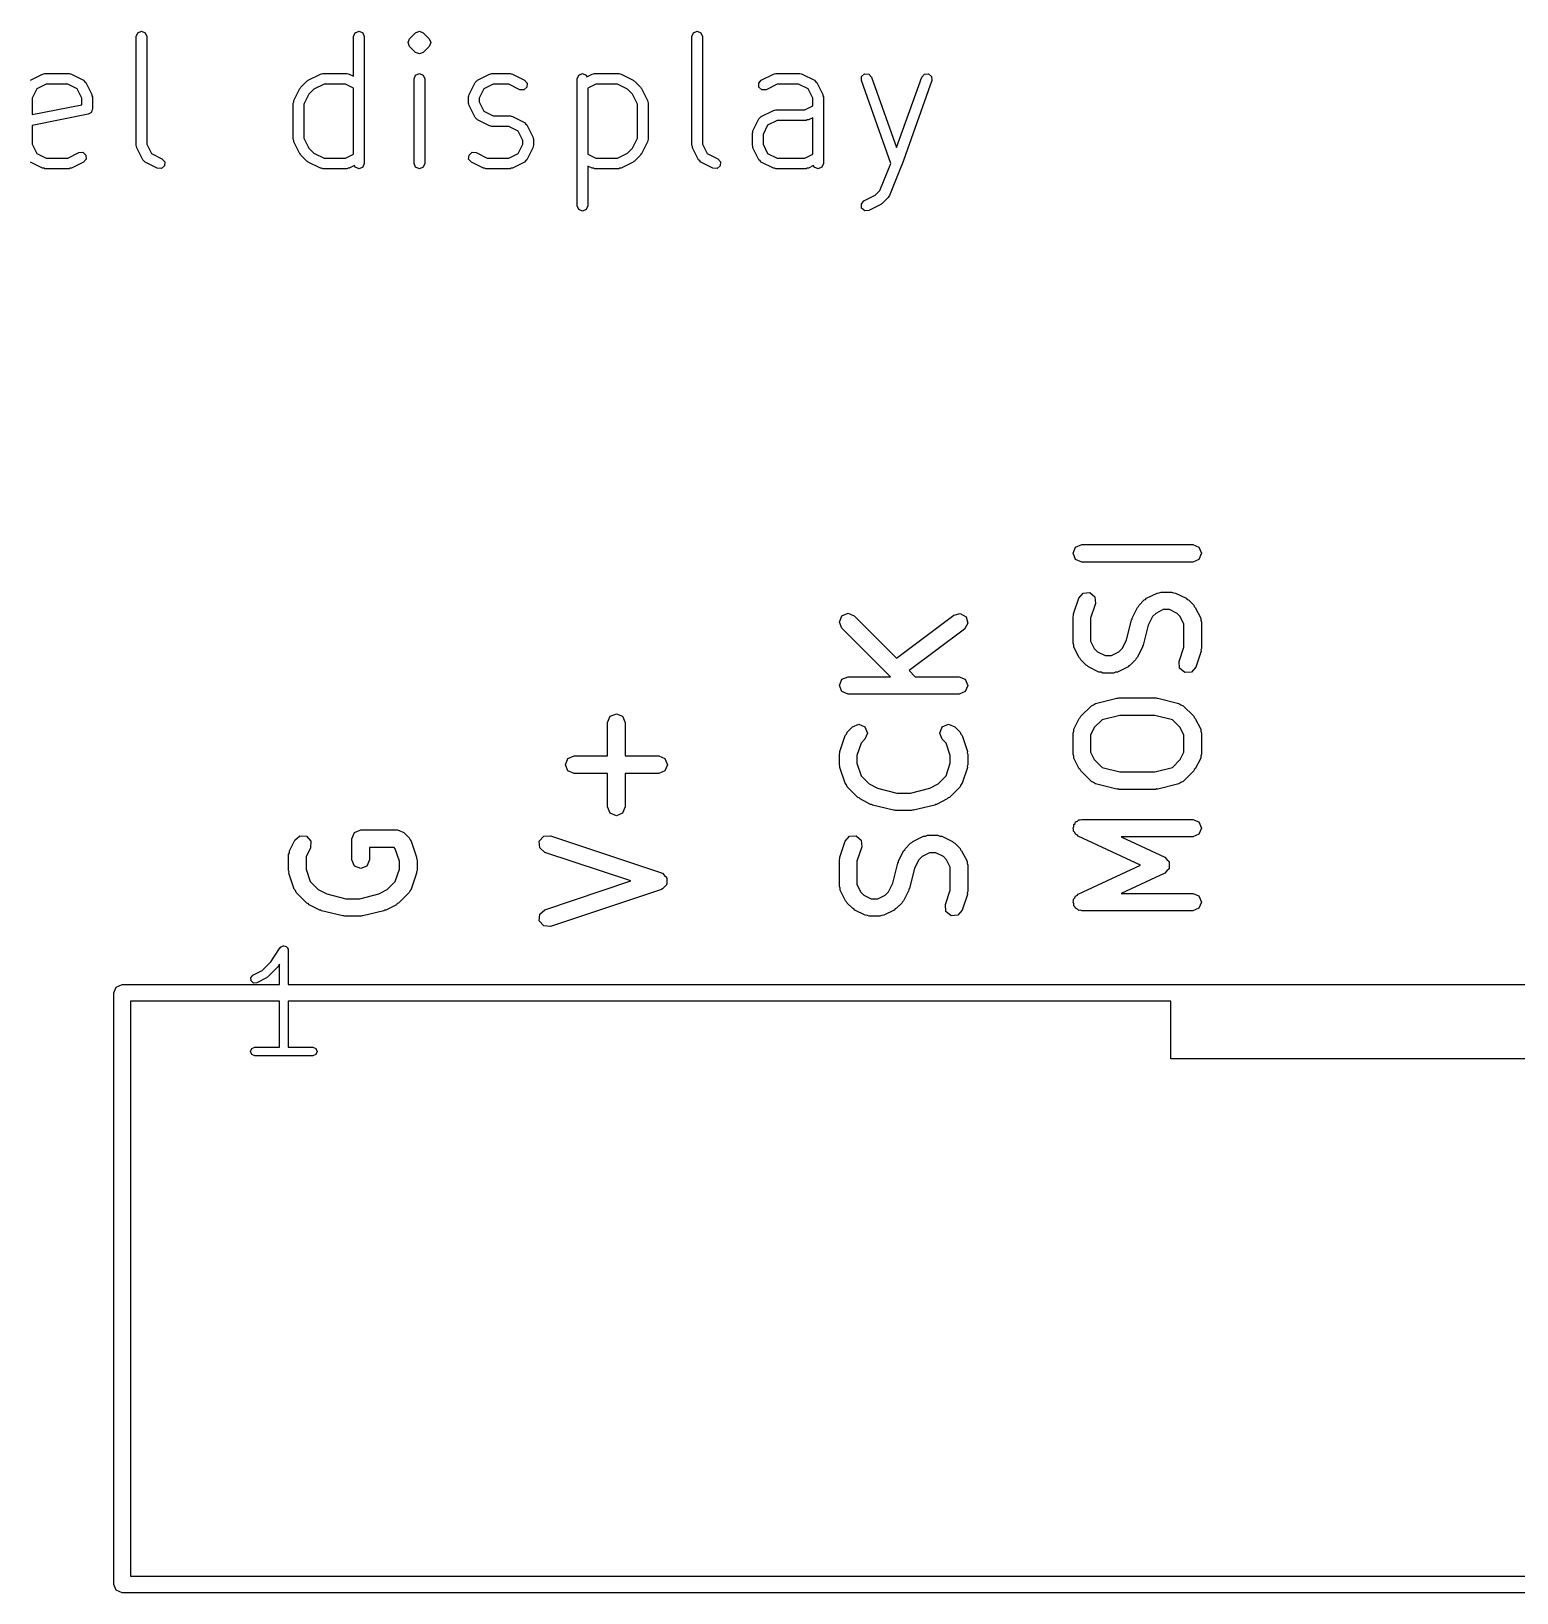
# Model space of a CAD drawing. Extents: x 114.4 to 183.2, y -118.4 to -91.7.
# Drawn here: x 138.1 to 149.4, y -106.24 to -94.36 of the extents above; entities that cross this region are included whole.
import ezdxf

# ---------------------------------------------------------------- set-up
doc = ezdxf.new("R2010")
doc.units = 0
doc.layers.add('BLACK', color=7, linetype='CONTINUOUS')

msp = doc.modelspace()

# ---------------------------------------------------------------- linework, layer by layer
at = {"layer": 'BLACK', "linetype": 'CONTINUOUS'}
for p, q in [((138.897, -94.4039), (138.909, -94.3752)), ((138.897, -95.2313), (138.897, -94.4039)), ((138.909, -94.3752), (138.938, -94.3633)), ((138.938, -94.3633), (138.967, -94.3752)), ((138.967, -94.3752), (138.979, -94.4039)), ((138.979, -94.4039), (138.979, -95.2217)), ((140.552, -94.4039), (140.564, -94.3752)), ((140.552, -94.7059), (140.552, -94.4039)), ((140.564, -94.3752), (140.593, -94.3633)), ((140.593, -94.3633), (140.621, -94.3752)), ((140.621, -94.3752), (140.633, -94.4039)), ((140.633, -94.4039), (140.633, -95.3691)), ((140.966, -94.4499), (140.978, -94.4212)), ((140.978, -94.4212), (141.024, -94.3752)), ((141.024, -94.3752), (141.052, -94.3633)), ((141.052, -94.3633), (141.081, -94.3752)), ((141.081, -94.3752), (141.127, -94.4212)), ((141.127, -94.4212), (141.139, -94.4499)), ((143.126, -94.4039), (143.138, -94.3752)), ((143.126, -95.2313), (143.126, -94.4039)), ((143.138, -94.3752), (143.167, -94.3633)), ((143.167, -94.3633), (143.195, -94.3752)), ((143.195, -94.3752), (143.207, -94.4039)), ((143.207, -94.4039), (143.207, -95.2217)), ((140.978, -94.4786), (140.966, -94.4499)), ((141.024, -94.5246), (140.978, -94.4786)), ((141.052, -94.5365), (141.024, -94.5246)), ((141.081, -94.5246), (141.052, -94.5365)), ((141.127, -94.4786), (141.081, -94.5246)), ((141.139, -94.4499), (141.127, -94.4786)), ((141.127, -94.4786), (141.127, -94.4786)), ((138.093, -94.7353), (138.185, -94.6893)), ((138.212, -94.7663), (138.141, -94.8019)), ((138.185, -94.6893), (138.194, -94.6886)), ((138.194, -94.6886), (138.203, -94.685)), ((138.203, -94.685), (138.387, -94.685)), ((138.377, -94.7663), (138.212, -94.7663)), ((138.448, -94.8019), (138.377, -94.7663)), ((138.387, -94.685), (138.395, -94.6886)), ((138.395, -94.6886), (138.405, -94.6893)), ((138.405, -94.6893), (138.497, -94.7353)), ((138.497, -94.7353), (138.505, -94.745)), ((138.505, -94.745), (138.515, -94.7535)), ((138.515, -94.7535), (138.561, -94.8454)), ((140.097, -94.8913), (140.143, -94.7994)), ((140.143, -94.7994), (140.148, -94.795)), ((140.148, -94.795), (140.15, -94.7889)), ((140.15, -94.7889), (140.196, -94.7429)), ((140.196, -94.7429), (140.202, -94.7403)), ((140.202, -94.7403), (140.207, -94.7353)), ((140.207, -94.7353), (140.299, -94.6893)), ((140.327, -94.7663), (140.249, -94.805)), ((140.299, -94.6893), (140.308, -94.6886)), ((140.308, -94.6886), (140.317, -94.685)), ((140.317, -94.685), (140.501, -94.685)), ((140.491, -94.7663), (140.327, -94.7663)), ((140.552, -94.7967), (140.491, -94.7663)), ((140.501, -94.685), (140.51, -94.6886)), ((140.51, -94.6886), (140.519, -94.6893)), ((140.519, -94.6893), (140.552, -94.7059)), ((140.552, -95.2981), (140.552, -94.7967)), ((141.012, -94.7257), (141.024, -94.6969)), ((141.012, -95.3691), (141.012, -94.7257)), ((141.024, -94.6969), (141.052, -94.685)), ((141.052, -94.685), (141.081, -94.6969)), ((141.081, -94.6969), (141.093, -94.7257)), ((141.093, -94.7257), (141.093, -95.3691)), ((141.43, -94.8454), (141.476, -94.7535)), ((141.476, -94.7535), (141.485, -94.745)), ((141.485, -94.745), (141.494, -94.7353)), ((141.494, -94.7353), (141.586, -94.6893)), ((141.614, -94.7663), (141.542, -94.8019)), ((141.586, -94.6893), (141.595, -94.6886)), ((141.595, -94.6886), (141.604, -94.685)), ((141.604, -94.685), (141.742, -94.685)), ((141.732, -94.7663), (141.614, -94.7663)), ((141.816, -94.808), (141.732, -94.7663)), ((141.742, -94.685), (141.751, -94.6886)), ((141.751, -94.6886), (141.76, -94.6893)), ((141.76, -94.6893), (141.852, -94.7353)), ((141.87, -94.7898), (141.847, -94.8102)), ((141.852, -94.7353), (141.872, -94.7588)), ((141.872, -94.7588), (141.87, -94.7898)), ((142.253, -94.7257), (142.265, -94.6969)), ((142.253, -95.6909), (142.253, -94.7257)), ((142.265, -94.6969), (142.293, -94.685)), ((142.293, -94.685), (142.322, -94.6969)), ((142.322, -94.6969), (142.327, -94.7093)), ((142.327, -94.7093), (142.367, -94.6893)), ((142.395, -94.7663), (142.334, -94.7967)), ((142.334, -94.7967), (142.334, -95.2981)), ((142.367, -94.6893), (142.377, -94.6886)), ((142.377, -94.6886), (142.385, -94.685)), ((142.385, -94.685), (142.569, -94.685)), ((142.56, -94.7663), (142.395, -94.7663)), ((142.637, -94.805), (142.56, -94.7663)), ((142.569, -94.685), (142.578, -94.6886)), ((142.578, -94.6886), (142.587, -94.6893)), ((142.587, -94.6893), (142.679, -94.7353)), ((142.679, -94.7353), (142.684, -94.7403)), ((142.684, -94.7403), (142.69, -94.7429)), ((142.69, -94.7429), (142.736, -94.7889)), ((142.736, -94.7889), (142.738, -94.795)), ((142.738, -94.795), (142.743, -94.7994)), ((142.743, -94.7994), (142.789, -94.8913)), ((143.634, -94.7588), (143.654, -94.7353)), ((143.636, -94.7898), (143.634, -94.7588)), ((143.659, -94.8102), (143.636, -94.7898)), ((143.654, -94.7353), (143.746, -94.6893)), ((143.774, -94.7663), (143.69, -94.808)), ((143.746, -94.6893), (143.755, -94.6886)), ((143.755, -94.6886), (143.764, -94.685)), ((143.764, -94.685), (143.948, -94.685)), ((143.938, -94.7663), (143.774, -94.7663)), ((144.01, -94.8019), (143.938, -94.7663)), ((143.948, -94.685), (143.957, -94.6886)), ((143.957, -94.6886), (143.966, -94.6893)), ((143.966, -94.6893), (144.058, -94.7353)), ((144.058, -94.7353), (144.067, -94.745)), ((144.067, -94.745), (144.076, -94.7535)), ((144.076, -94.7535), (144.122, -94.8454)), ((144.415, -94.7393), (144.417, -94.7083)), ((144.64, -95.3683), (144.415, -94.7393)), ((144.417, -94.7083), (144.44, -94.6874)), ((144.44, -94.6874), (144.471, -94.6889)), ((144.471, -94.6889), (144.492, -94.712)), ((144.492, -94.712), (144.683, -95.2483)), ((144.683, -95.2483), (144.875, -94.712)), ((144.951, -94.7393), (144.722, -95.3828)), ((144.875, -94.712), (144.896, -94.6889)), ((144.896, -94.6889), (144.927, -94.6874)), ((144.927, -94.6874), (144.95, -94.7083)), ((144.95, -94.7083), (144.951, -94.7393)), ((138.141, -94.8019), (138.105, -94.8732)), ((138.105, -94.8732), (138.105, -94.9978)), ((138.484, -94.8732), (138.448, -94.8019)), ((138.484, -94.9222), (138.484, -94.8732)), ((138.561, -94.8454), (138.561, -94.8548)), ((138.561, -94.8548), (138.565, -94.8636)), ((138.565, -94.8636), (138.565, -94.9555)), ((140.092, -94.9095), (140.096, -94.9008)), ((140.092, -95.1853), (140.092, -94.9095)), ((140.096, -94.9008), (140.097, -94.8913)), ((140.212, -94.8417), (140.174, -94.9191)), ((140.249, -94.805), (140.212, -94.8417)), ((141.425, -94.8636), (141.429, -94.8548)), ((141.425, -94.9095), (141.425, -94.8636)), ((141.429, -94.9183), (141.425, -94.9095)), ((141.429, -94.8548), (141.43, -94.8454)), ((141.43, -94.9277), (141.429, -94.9183)), ((141.542, -94.8019), (141.507, -94.8732)), ((141.507, -94.8732), (141.507, -94.8999)), ((141.507, -94.8999), (141.542, -94.9711)), ((141.847, -94.8102), (141.816, -94.808)), ((142.674, -94.8417), (142.637, -94.805)), ((142.712, -94.9191), (142.674, -94.8417)), ((142.789, -94.8913), (142.79, -94.9008)), ((142.79, -94.9008), (142.794, -94.9095)), ((142.794, -94.9095), (142.794, -95.1853)), ((143.69, -94.808), (143.659, -94.8102)), ((144.045, -94.8732), (144.01, -94.8019)), ((144.045, -94.9304), (144.045, -94.8732)), ((144.122, -94.8454), (144.123, -94.8548)), ((144.123, -94.8548), (144.126, -94.8636)), ((144.126, -94.8636), (144.126, -95.3691)), ((138.105, -94.9978), (138.484, -94.9222)), ((138.532, -94.9953), (138.105, -95.0807)), ((138.542, -94.9887), (138.532, -94.9953)), ((138.553, -94.9842), (138.542, -94.9887)), ((138.555, -94.9804), (138.553, -94.9842)), ((138.558, -94.978), (138.555, -94.9804)), ((138.561, -94.9664), (138.558, -94.978)), ((138.565, -94.9555), (138.561, -94.9664)), ((140.174, -94.9191), (140.174, -95.1757)), ((141.476, -95.0196), (141.43, -94.9277)), ((141.485, -95.0281), (141.476, -95.0196)), ((141.494, -95.0378), (141.485, -95.0281)), ((141.542, -94.9711), (141.614, -95.0068)), ((141.614, -95.0068), (141.742, -95.0068)), ((141.742, -95.0068), (141.751, -95.0104)), ((141.751, -95.0104), (141.76, -95.0111)), ((141.76, -95.0111), (141.852, -95.057)), ((142.712, -95.1757), (142.712, -94.9191)), ((143.59, -95.1212), (143.636, -95.0292)), ((143.636, -95.0292), (143.646, -95.0208)), ((143.646, -95.0208), (143.654, -95.0111)), ((143.654, -95.0111), (143.746, -94.9651)), ((143.746, -94.9651), (143.755, -94.9644)), ((143.755, -94.9644), (143.764, -94.9608)), ((143.764, -94.9608), (143.984, -94.9608)), ((143.984, -94.9608), (144.045, -94.9304)), ((144.045, -95.0212), (144.012, -95.0378)), ((144.045, -95.2981), (144.045, -95.0212)), ((138.105, -95.0807), (138.105, -95.2217)), ((141.586, -95.0838), (141.494, -95.0378)), ((141.595, -95.0844), (141.586, -95.0838)), ((141.604, -95.088), (141.595, -95.0844)), ((141.732, -95.088), (141.604, -95.088)), ((141.803, -95.1237), (141.732, -95.088)), ((141.839, -95.1949), (141.803, -95.1237)), ((141.852, -95.057), (141.86, -95.0667)), ((141.86, -95.0667), (141.87, -95.0752)), ((141.87, -95.0752), (141.916, -95.1671)), ((143.586, -95.1393), (143.589, -95.1306)), ((143.586, -95.2313), (143.586, -95.1393)), ((143.589, -95.1306), (143.59, -95.1212)), ((143.702, -95.0777), (143.667, -95.1489)), ((143.667, -95.1489), (143.667, -95.2217)), ((143.774, -95.0421), (143.702, -95.0777)), ((143.994, -95.0421), (143.774, -95.0421)), ((144.003, -95.0385), (143.994, -95.0421)), ((144.012, -95.0378), (144.003, -95.0385)), ((138.105, -95.2217), (138.141, -95.2929)), ((138.901, -95.24), (138.897, -95.2313)), ((138.902, -95.2494), (138.901, -95.24)), ((138.948, -95.3413), (138.902, -95.2494)), ((138.979, -95.2217), (139.014, -95.2929)), ((140.096, -95.194), (140.092, -95.1853)), ((140.097, -95.2035), (140.096, -95.194)), ((140.143, -95.2954), (140.097, -95.2035)), ((140.174, -95.1757), (140.212, -95.2531)), ((140.212, -95.2531), (140.249, -95.2898)), ((141.803, -95.2929), (141.839, -95.2217)), ((141.839, -95.2217), (141.839, -95.1949)), ((141.916, -95.2494), (141.87, -95.3413)), ((141.916, -95.1671), (141.917, -95.1765)), ((141.917, -95.24), (141.916, -95.2494)), ((141.917, -95.1765), (141.92, -95.1853)), ((141.92, -95.2313), (141.917, -95.24)), ((141.92, -95.1853), (141.92, -95.2313)), ((142.637, -95.2898), (142.674, -95.2531)), ((142.674, -95.2531), (142.712, -95.1757)), ((142.789, -95.2035), (142.743, -95.2954)), ((142.79, -95.194), (142.789, -95.2035)), ((142.794, -95.1853), (142.79, -95.194)), ((143.13, -95.24), (143.126, -95.2313)), ((143.13, -95.2494), (143.13, -95.24)), ((143.176, -95.3413), (143.13, -95.2494)), ((143.207, -95.2217), (143.243, -95.2929)), ((143.589, -95.24), (143.586, -95.2313)), ((143.59, -95.2494), (143.589, -95.24)), ((143.636, -95.3413), (143.59, -95.2494)), ((143.667, -95.2217), (143.702, -95.2929)), ((138.185, -95.4055), (138.093, -95.3595)), ((138.141, -95.2929), (138.212, -95.3285)), ((138.212, -95.3285), (138.377, -95.3285)), ((138.377, -95.3285), (138.46, -95.2868)), ((138.497, -95.3595), (138.405, -95.4055)), ((138.46, -95.2868), (138.491, -95.2846)), ((138.491, -95.2846), (138.515, -95.305)), ((138.517, -95.336), (138.497, -95.3595)), ((138.515, -95.305), (138.517, -95.336)), ((138.957, -95.3498), (138.948, -95.3413)), ((138.966, -95.3595), (138.957, -95.3498)), ((139.058, -95.4055), (138.966, -95.3595)), ((139.014, -95.2929), (139.094, -95.3328)), ((139.112, -95.3873), (139.089, -95.4077)), ((139.094, -95.3328), (139.115, -95.3563)), ((139.115, -95.3563), (139.112, -95.3873)), ((140.148, -95.2998), (140.143, -95.2954)), ((140.15, -95.3059), (140.148, -95.2998)), ((140.196, -95.3519), (140.15, -95.3059)), ((140.202, -95.3545), (140.196, -95.3519)), ((140.207, -95.3595), (140.202, -95.3545)), ((140.299, -95.4055), (140.207, -95.3595)), ((140.249, -95.2898), (140.327, -95.3285)), ((140.327, -95.3285), (140.491, -95.3285)), ((140.491, -95.3285), (140.552, -95.2981)), ((140.559, -95.3855), (140.519, -95.4055)), ((140.564, -95.3979), (140.559, -95.3855)), ((140.633, -95.3691), (140.621, -95.3979)), ((141.024, -95.3979), (141.012, -95.3691)), ((141.093, -95.3691), (141.081, -95.3979)), ((141.427, -95.336), (141.43, -95.305)), ((141.448, -95.3595), (141.427, -95.336)), ((141.43, -95.305), (141.453, -95.2846)), ((141.54, -95.4055), (141.448, -95.3595)), ((141.453, -95.2846), (141.484, -95.2868)), ((141.484, -95.2868), (141.568, -95.3285)), ((141.568, -95.3285), (141.732, -95.3285)), ((141.732, -95.3285), (141.803, -95.2929)), ((141.852, -95.3595), (141.76, -95.4055)), ((141.86, -95.3498), (141.852, -95.3595)), ((141.87, -95.3413), (141.86, -95.3498)), ((142.334, -95.2981), (142.395, -95.3285)), ((142.367, -95.4055), (142.334, -95.3889)), ((142.334, -95.3889), (142.334, -95.6909)), ((142.395, -95.3285), (142.56, -95.3285)), ((142.56, -95.3285), (142.637, -95.2898)), ((142.679, -95.3595), (142.587, -95.4055)), ((142.684, -95.3545), (142.679, -95.3595)), ((142.69, -95.3519), (142.684, -95.3545)), ((142.736, -95.3059), (142.69, -95.3519)), ((142.738, -95.2998), (142.736, -95.3059)), ((142.743, -95.2954), (142.738, -95.2998)), ((143.186, -95.3498), (143.176, -95.3413)), ((143.194, -95.3595), (143.186, -95.3498)), ((143.286, -95.4055), (143.194, -95.3595)), ((143.243, -95.2929), (143.323, -95.3328)), ((143.341, -95.3873), (143.317, -95.4077)), ((143.323, -95.3328), (143.343, -95.3563)), ((143.343, -95.3563), (143.341, -95.3873)), ((143.646, -95.3498), (143.636, -95.3413)), ((143.654, -95.3595), (143.646, -95.3498)), ((143.746, -95.4055), (143.654, -95.3595)), ((143.702, -95.2929), (143.774, -95.3285)), ((143.774, -95.3285), (143.984, -95.3285)), ((143.984, -95.3285), (144.045, -95.2981)), ((144.052, -95.3855), (144.012, -95.4055)), ((144.057, -95.3979), (144.052, -95.3855)), ((144.126, -95.3691), (144.115, -95.3979)), ((144.557, -95.5761), (144.64, -95.3683)), ((144.721, -95.3842), (144.629, -95.614)), ((144.722, -95.3828), (144.721, -95.3834)), ((144.721, -95.3834), (144.721, -95.3842)), ((138.194, -95.4062), (138.185, -95.4055)), ((138.203, -95.4098), (138.194, -95.4062)), ((138.387, -95.4098), (138.203, -95.4098)), ((138.395, -95.4062), (138.387, -95.4098)), ((138.405, -95.4055), (138.395, -95.4062)), ((139.089, -95.4077), (139.058, -95.4055)), ((140.308, -95.4062), (140.299, -95.4055)), ((140.317, -95.4098), (140.308, -95.4062)), ((140.501, -95.4098), (140.317, -95.4098)), ((140.51, -95.4062), (140.501, -95.4098)), ((140.519, -95.4055), (140.51, -95.4062)), ((140.593, -95.4098), (140.564, -95.3979)), ((140.621, -95.3979), (140.593, -95.4098)), ((141.052, -95.4098), (141.024, -95.3979)), ((141.081, -95.3979), (141.052, -95.4098)), ((141.549, -95.4062), (141.54, -95.4055)), ((141.558, -95.4098), (141.549, -95.4062)), ((141.742, -95.4098), (141.558, -95.4098)), ((141.751, -95.4062), (141.742, -95.4098)), ((141.76, -95.4055), (141.751, -95.4062)), ((142.377, -95.4062), (142.367, -95.4055)), ((142.385, -95.4098), (142.377, -95.4062)), ((142.569, -95.4098), (142.385, -95.4098)), ((142.578, -95.4062), (142.569, -95.4098)), ((142.587, -95.4055), (142.578, -95.4062)), ((143.317, -95.4077), (143.286, -95.4055)), ((143.755, -95.4062), (143.746, -95.4055)), ((143.764, -95.4098), (143.755, -95.4062)), ((143.994, -95.4098), (143.764, -95.4098)), ((144.003, -95.4062), (143.994, -95.4098)), ((144.012, -95.4055), (144.003, -95.4062)), ((144.086, -95.4098), (144.057, -95.3979)), ((144.115, -95.3979), (144.086, -95.4098)), ((144.435, -95.6545), (144.521, -95.6115)), ((144.521, -95.6115), (144.557, -95.5761)), ((144.62, -95.6277), (144.574, -95.6736)), ((144.623, -95.62), (144.62, -95.6277)), ((144.629, -95.614), (144.623, -95.62)), ((142.265, -95.7196), (142.253, -95.6909)), ((142.293, -95.7315), (142.265, -95.7196)), ((142.322, -95.7196), (142.293, -95.7315)), ((142.334, -95.6909), (142.322, -95.7196)), ((144.415, -95.678), (144.435, -95.6545)), ((144.417, -95.709), (144.415, -95.678)), ((144.441, -95.7294), (144.417, -95.709)), ((144.472, -95.7272), (144.441, -95.7294)), ((144.564, -95.6813), (144.472, -95.7272)), ((144.568, -95.6762), (144.564, -95.6813)), ((144.574, -95.6736), (144.568, -95.6762)), ((146.026, -98.335), (146.045, -98.2879)), ((146.045, -98.3822), (146.026, -98.335)), ((146.045, -98.2879), (146.092, -98.2684)), ((146.092, -98.2684), (146.937, -98.2684)), ((146.937, -98.2684), (146.984, -98.2879)), ((146.984, -98.2879), (147.004, -98.335)), ((147.004, -98.335), (146.984, -98.3822)), ((146.092, -98.4017), (146.045, -98.3822)), ((146.937, -98.4017), (146.092, -98.4017)), ((146.984, -98.3822), (146.937, -98.4017)), ((146.029, -98.7966), (146.069, -98.6759)), ((146.069, -98.6759), (146.103, -98.6374)), ((146.103, -98.6374), (146.154, -98.6337)), ((146.154, -98.6337), (146.192, -98.6672)), ((146.196, -98.7181), (146.159, -98.8285)), ((146.192, -98.6672), (146.196, -98.7181)), ((146.528, -98.7303), (146.568, -98.6901)), ((146.568, -98.6901), (146.578, -98.6859)), ((146.578, -98.6859), (146.585, -98.6776)), ((146.585, -98.6776), (146.666, -98.6374)), ((146.666, -98.6374), (146.681, -98.6363)), ((146.681, -98.6363), (146.696, -98.6303)), ((146.696, -98.6303), (146.776, -98.6303)), ((146.776, -98.6303), (146.79, -98.6363)), ((146.79, -98.6363), (146.806, -98.6374)), ((146.806, -98.6374), (146.886, -98.6776)), ((146.886, -98.6776), (146.893, -98.6859)), ((146.893, -98.6859), (146.904, -98.6901)), ((146.904, -98.6901), (146.944, -98.7303)), ((144.248, -98.8579), (144.267, -98.8107)), ((144.267, -98.8107), (144.314, -98.7912)), ((144.314, -98.7912), (144.361, -98.8107)), ((144.361, -98.8107), (144.683, -99.1318)), ((144.683, -99.1318), (145.119, -98.8045)), ((145.119, -98.8045), (145.168, -98.7919)), ((145.168, -98.7919), (145.212, -98.8179)), ((145.212, -98.8179), (145.225, -98.8673)), ((146.026, -98.8176), (146.03, -98.8075)), ((146.026, -99.0187), (146.026, -98.8176)), ((146.03, -98.8075), (146.029, -98.7966)), ((146.159, -98.8285), (146.159, -99.003)), ((146.47, -98.8417), (146.475, -98.8356)), ((146.475, -98.828), (146.515, -98.7476)), ((146.475, -98.8356), (146.475, -98.828)), ((146.515, -98.7476), (146.524, -98.7404)), ((146.524, -98.7404), (146.528, -98.7303)), ((146.63, -98.8169), (146.598, -98.8811)), ((146.655, -98.792), (146.63, -98.8169)), ((146.711, -98.7637), (146.655, -98.792)), ((146.76, -98.7637), (146.711, -98.7637)), ((146.817, -98.792), (146.76, -98.7637)), ((146.842, -98.8169), (146.817, -98.792)), ((146.87, -98.8736), (146.842, -98.8169)), ((146.944, -98.7303), (146.948, -98.7404)), ((146.948, -98.7404), (146.956, -98.7476)), ((146.956, -98.7476), (146.997, -98.828)), ((146.997, -98.828), (146.998, -98.8435)), ((144.267, -98.905), (144.248, -98.8579)), ((144.636, -99.2738), (144.267, -98.905)), ((145.199, -98.9112), (144.778, -99.227)), ((145.225, -98.8673), (145.199, -98.9112)), ((146.432, -98.9955), (146.47, -98.8417)), ((146.598, -98.8811), (146.559, -99.0349)), ((146.87, -99.0481), (146.87, -98.8736)), ((146.998, -98.8435), (147.004, -98.8579)), ((147.004, -98.8579), (147.004, -99.0589)), ((146.032, -99.0331), (146.026, -99.0187)), ((146.033, -99.0485), (146.032, -99.0331)), ((146.073, -99.129), (146.033, -99.0485)), ((146.159, -99.003), (146.187, -99.0597)), ((146.187, -99.0597), (146.212, -99.0846)), ((146.375, -99.0846), (146.399, -99.0597)), ((146.399, -99.0597), (146.432, -98.9955)), ((146.554, -99.0485), (146.514, -99.129)), ((146.555, -99.041), (146.554, -99.0485)), ((146.559, -99.0349), (146.555, -99.041)), ((146.833, -99.1585), (146.87, -99.0481)), ((147.004, -99.0589), (146.999, -99.0691)), ((146.999, -99.0691), (147, -99.08)), ((146.081, -99.1362), (146.073, -99.129)), ((146.085, -99.1463), (146.081, -99.1362)), ((146.126, -99.1865), (146.085, -99.1463)), ((146.136, -99.1907), (146.126, -99.1865)), ((146.143, -99.199), (146.136, -99.1907)), ((146.212, -99.0846), (146.269, -99.1129)), ((146.269, -99.1129), (146.318, -99.1129)), ((146.318, -99.1129), (146.375, -99.0846)), ((146.451, -99.1907), (146.444, -99.199)), ((146.461, -99.1865), (146.451, -99.1907)), ((146.501, -99.1463), (146.461, -99.1865)), ((146.506, -99.1362), (146.501, -99.1463)), ((146.514, -99.129), (146.506, -99.1362)), ((146.837, -99.2094), (146.833, -99.1585)), ((147, -99.08), (146.96, -99.2007)), ((144.248, -99.3405), (144.267, -99.2933)), ((144.267, -99.2933), (144.314, -99.2738)), ((144.314, -99.2738), (144.636, -99.2738)), ((144.778, -99.227), (144.825, -99.2738)), ((144.825, -99.2738), (145.159, -99.2738)), ((145.159, -99.2738), (145.206, -99.2933)), ((145.206, -99.2933), (145.226, -99.3405)), ((146.223, -99.2392), (146.143, -99.199)), ((146.239, -99.2403), (146.223, -99.2392)), ((146.253, -99.2463), (146.239, -99.2403)), ((146.334, -99.2463), (146.253, -99.2463)), ((146.348, -99.2403), (146.334, -99.2463)), ((146.363, -99.2392), (146.348, -99.2403)), ((146.444, -99.199), (146.363, -99.2392)), ((146.876, -99.2428), (146.837, -99.2094)), ((146.926, -99.2392), (146.876, -99.2428)), ((146.96, -99.2007), (146.926, -99.2392)), ((144.267, -99.3876), (144.248, -99.3405)), ((144.314, -99.4071), (144.267, -99.3876)), ((145.159, -99.4071), (144.314, -99.4071)), ((145.206, -99.3876), (145.159, -99.4071)), ((145.226, -99.3405), (145.206, -99.3876)), ((146.085, -99.5748), (146.166, -99.4944)), ((146.166, -99.4944), (146.182, -99.4875)), ((146.182, -99.4875), (146.197, -99.4769)), ((146.197, -99.4769), (146.358, -99.4366)), ((146.358, -99.4366), (146.366, -99.4379)), ((146.366, -99.4379), (146.374, -99.4346)), ((146.374, -99.4346), (146.655, -99.4346)), ((146.655, -99.4346), (146.663, -99.4379)), ((146.663, -99.4379), (146.672, -99.4366)), ((146.672, -99.4366), (146.832, -99.4769)), ((146.832, -99.4769), (146.847, -99.4875)), ((146.847, -99.4875), (146.863, -99.4944)), ((146.863, -99.4944), (146.944, -99.5748)), ((142.484, -99.622), (142.504, -99.5748)), ((142.484, -99.877), (142.484, -99.622)), ((142.504, -99.5748), (142.551, -99.5553)), ((142.551, -99.5553), (142.598, -99.5748)), ((142.598, -99.5748), (142.618, -99.622)), ((142.618, -99.622), (142.618, -99.877)), ((144.307, -99.6955), (144.348, -99.6553)), ((144.348, -99.6553), (144.395, -99.6357)), ((144.395, -99.6357), (144.442, -99.6553)), ((144.442, -99.6553), (144.461, -99.7024)), ((145.012, -99.7024), (145.031, -99.6553)), ((145.031, -99.6553), (145.078, -99.6357)), ((145.078, -99.6357), (145.126, -99.6553)), ((145.126, -99.6553), (145.166, -99.6955)), ((146.033, -99.6726), (146.073, -99.5922)), ((146.073, -99.5922), (146.081, -99.585)), ((146.081, -99.585), (146.085, -99.5748)), ((146.187, -99.6615), (146.159, -99.7181)), ((146.247, -99.6017), (146.187, -99.6615)), ((146.382, -99.568), (146.247, -99.6017)), ((146.647, -99.568), (146.382, -99.568)), ((146.782, -99.6017), (146.647, -99.568)), ((146.842, -99.6615), (146.782, -99.6017)), ((146.87, -99.7181), (146.842, -99.6615)), ((146.944, -99.5748), (146.948, -99.585)), ((146.948, -99.585), (146.956, -99.5922)), ((146.956, -99.5922), (146.997, -99.6726)), ((144.251, -99.8422), (144.291, -99.7215)), ((144.291, -99.7215), (144.301, -99.7098)), ((144.301, -99.7098), (144.307, -99.6955)), ((144.413, -99.7786), (144.381, -99.8741)), ((144.442, -99.7496), (144.413, -99.7786)), ((144.461, -99.7024), (144.442, -99.7496)), ((145.031, -99.7496), (145.012, -99.7024)), ((145.06, -99.7786), (145.031, -99.7496)), ((145.092, -99.8741), (145.06, -99.7786)), ((145.166, -99.6955), (145.172, -99.7098)), ((145.172, -99.7098), (145.182, -99.7215)), ((145.182, -99.7215), (145.222, -99.8422)), ((146.026, -99.7024), (146.032, -99.6881)), ((146.026, -99.8633), (146.026, -99.7024)), ((146.032, -99.6881), (146.033, -99.6726)), ((146.159, -99.7181), (146.159, -99.8475)), ((146.87, -99.8475), (146.87, -99.7181)), ((146.997, -99.6726), (146.998, -99.6881)), ((146.998, -99.6881), (147.004, -99.7024)), ((147.004, -99.7024), (147.004, -99.8633)), ((142.163, -99.9437), (142.182, -99.8966)), ((142.182, -99.8966), (142.229, -99.877)), ((142.229, -99.877), (142.484, -99.877)), ((142.618, -99.877), (142.873, -99.877)), ((142.873, -99.877), (142.92, -99.8966)), ((142.92, -99.8966), (142.94, -99.9437)), ((144.248, -99.8633), (144.252, -99.8531)), ((144.248, -99.9437), (144.248, -99.8633)), ((144.252, -99.8531), (144.251, -99.8422)), ((144.381, -99.8741), (144.381, -99.9329)), ((145.092, -99.9329), (145.092, -99.8741)), ((145.222, -99.8422), (145.221, -99.8531)), ((145.221, -99.8531), (145.226, -99.8633)), ((145.226, -99.8633), (145.226, -99.9437)), ((146.032, -99.8776), (146.026, -99.8633)), ((146.033, -99.8931), (146.032, -99.8776)), ((146.073, -99.9735), (146.033, -99.8931)), ((146.159, -99.8475), (146.187, -99.9042)), ((146.187, -99.9042), (146.247, -99.9639)), ((146.782, -99.9639), (146.842, -99.9042)), ((146.842, -99.9042), (146.87, -99.8475)), ((146.997, -99.8931), (146.956, -99.9735)), ((146.998, -99.8776), (146.997, -99.8931)), ((147.004, -99.8633), (146.998, -99.8776)), ((142.182, -99.9909), (142.163, -99.9437)), ((142.229, -100.01), (142.182, -99.9909)), ((142.484, -100.01), (142.229, -100.01)), ((142.484, -100.265), (142.484, -100.01)), ((142.873, -100.01), (142.618, -100.01)), ((142.618, -100.01), (142.618, -100.265)), ((142.92, -99.9909), (142.873, -100.01)), ((142.94, -99.9437), (142.92, -99.9909)), ((144.252, -99.9538), (144.248, -99.9437)), ((144.251, -99.9648), (144.252, -99.9538)), ((144.291, -100.085), (144.251, -99.9648)), ((144.381, -99.9329), (144.413, -100.028)), ((145.06, -100.028), (145.092, -99.9329)), ((145.222, -99.9648), (145.182, -100.085)), ((145.226, -99.9437), (145.221, -99.9538)), ((145.221, -99.9538), (145.222, -99.9648)), ((146.081, -99.9807), (146.073, -99.9735)), ((146.085, -99.9909), (146.081, -99.9807)), ((146.166, -100.071), (146.085, -99.9909)), ((146.247, -99.9639), (146.382, -99.9977)), ((146.382, -99.9977), (146.647, -99.9977)), ((146.647, -99.9977), (146.782, -99.9639)), ((146.944, -99.9909), (146.863, -100.071)), ((146.948, -99.9807), (146.944, -99.9909)), ((146.956, -99.9735), (146.948, -99.9807)), ((144.301, -100.097), (144.291, -100.085)), ((144.307, -100.112), (144.301, -100.097)), ((144.388, -100.192), (144.307, -100.112)), ((144.413, -100.028), (144.474, -100.09)), ((144.474, -100.09), (144.539, -100.122)), ((144.539, -100.122), (144.684, -100.159)), ((144.789, -100.159), (144.935, -100.122)), ((144.935, -100.122), (144.999, -100.09)), ((144.999, -100.09), (145.06, -100.028)), ((145.166, -100.112), (145.085, -100.192)), ((145.172, -100.097), (145.166, -100.112)), ((145.182, -100.085), (145.172, -100.097)), ((146.182, -100.078), (146.166, -100.071)), ((146.197, -100.089), (146.182, -100.078)), ((146.358, -100.129), (146.197, -100.089)), ((146.366, -100.128), (146.358, -100.129)), ((146.374, -100.131), (146.366, -100.128)), ((146.655, -100.131), (146.374, -100.131)), ((146.663, -100.128), (146.655, -100.131)), ((146.672, -100.129), (146.663, -100.128)), ((146.832, -100.089), (146.672, -100.129)), ((146.847, -100.078), (146.832, -100.089)), ((146.863, -100.071), (146.847, -100.078)), ((144.398, -100.196), (144.388, -100.192)), ((144.405, -100.204), (144.398, -100.196)), ((144.486, -100.245), (144.405, -100.204)), ((144.493, -100.245), (144.486, -100.245)), ((144.499, -100.25), (144.493, -100.245)), ((144.66, -100.29), (144.499, -100.25)), ((144.684, -100.159), (144.789, -100.159)), ((144.974, -100.25), (144.813, -100.29)), ((144.98, -100.245), (144.974, -100.25)), ((144.988, -100.245), (144.98, -100.245)), ((145.068, -100.204), (144.988, -100.245)), ((145.075, -100.196), (145.068, -100.204)), ((145.085, -100.192), (145.075, -100.196)), ((142.504, -100.313), (142.484, -100.265)), ((142.551, -100.332), (142.504, -100.313)), ((142.598, -100.313), (142.551, -100.332)), ((142.618, -100.265), (142.598, -100.313)), ((144.668, -100.289), (144.66, -100.29)), ((144.676, -100.292), (144.668, -100.289)), ((144.797, -100.292), (144.676, -100.292)), ((144.805, -100.289), (144.797, -100.292)), ((144.813, -100.29), (144.805, -100.289)), ((146.041, -100.39), (146.045, -100.379)), ((146.045, -100.379), (146.059, -100.374)), ((146.059, -100.374), (146.07, -100.364)), ((146.07, -100.364), (146.081, -100.364)), ((146.081, -100.364), (146.092, -100.36)), ((146.092, -100.36), (146.937, -100.36)), ((146.937, -100.36), (146.984, -100.379)), ((146.984, -100.379), (147.004, -100.426)), ((140.104, -100.517), (140.142, -100.484)), ((140.142, -100.484), (140.193, -100.487)), ((140.193, -100.487), (140.227, -100.526)), ((140.539, -100.507), (140.559, -100.46)), ((140.559, -100.46), (140.606, -100.44)), ((140.606, -100.44), (140.887, -100.44)), ((140.887, -100.44), (140.935, -100.46)), ((140.935, -100.46), (140.975, -100.5)), ((140.975, -100.5), (140.981, -100.514)), ((141.965, -100.526), (141.999, -100.487)), ((141.999, -100.487), (142.049, -100.484)), ((142.049, -100.484), (142.894, -100.765)), ((144.291, -100.526), (144.325, -100.487)), ((144.325, -100.487), (144.376, -100.484)), ((144.376, -100.484), (144.414, -100.517)), ((144.807, -100.528), (144.888, -100.487)), ((144.888, -100.487), (144.903, -100.486)), ((144.903, -100.486), (144.918, -100.48)), ((144.918, -100.48), (144.998, -100.48)), ((144.998, -100.48), (145.012, -100.486)), ((145.012, -100.486), (145.028, -100.487)), ((145.028, -100.487), (145.108, -100.528)), ((146.026, -100.426), (146.031, -100.413)), ((146.03, -100.437), (146.026, -100.426)), ((146.03, -100.449), (146.03, -100.437)), ((146.04, -100.46), (146.03, -100.449)), ((146.031, -100.413), (146.032, -100.398)), ((146.032, -100.398), (146.041, -100.39)), ((146.045, -100.473), (146.04, -100.46)), ((146.056, -100.478), (146.045, -100.473)), ((146.064, -100.487), (146.056, -100.478)), ((146.538, -100.708), (146.064, -100.487)), ((146.937, -100.493), (146.393, -100.493)), ((146.393, -100.493), (146.724, -100.647)), ((146.984, -100.473), (146.937, -100.493)), ((147.004, -100.426), (146.984, -100.473)), ((140.057, -100.627), (140.063, -100.613)), ((140.063, -100.613), (140.064, -100.598)), ((140.064, -100.598), (140.104, -100.517)), ((140.223, -100.577), (140.19, -100.643)), ((140.227, -100.526), (140.223, -100.577)), ((140.539, -100.668), (140.539, -100.507)), ((140.86, -100.573), (140.673, -100.573)), ((140.673, -100.573), (140.673, -100.668)), ((140.869, -100.583), (140.86, -100.573)), ((140.901, -100.678), (140.869, -100.583)), ((140.981, -100.514), (140.991, -100.526)), ((140.991, -100.526), (141.031, -100.647)), ((141.969, -100.577), (141.965, -100.526)), ((142.007, -100.61), (141.969, -100.577)), ((142.662, -100.828), (142.007, -100.61)), ((144.251, -100.647), (144.291, -100.526)), ((144.418, -100.568), (144.381, -100.678)), ((144.414, -100.517), (144.418, -100.568)), ((144.697, -100.678), (144.737, -100.598)), ((144.737, -100.598), (144.746, -100.59)), ((144.746, -100.59), (144.75, -100.58)), ((144.75, -100.58), (144.79, -100.54)), ((144.79, -100.54), (144.8, -100.536)), ((144.8, -100.536), (144.807, -100.528)), ((144.933, -100.614), (144.877, -100.642)), ((144.982, -100.614), (144.933, -100.614)), ((145.039, -100.642), (144.982, -100.614)), ((145.108, -100.528), (145.115, -100.536)), ((145.115, -100.536), (145.126, -100.54)), ((145.126, -100.54), (145.166, -100.58)), ((145.166, -100.58), (145.17, -100.59)), ((145.17, -100.59), (145.178, -100.598)), ((145.178, -100.598), (145.219, -100.678)), ((140.057, -100.748), (140.057, -100.627)), ((140.19, -100.643), (140.19, -100.737)), ((140.19, -100.737), (140.222, -100.833)), ((140.559, -100.715), (140.539, -100.668)), ((140.606, -100.734), (140.559, -100.715)), ((140.653, -100.715), (140.606, -100.734)), ((140.673, -100.668), (140.653, -100.715)), ((140.869, -100.833), (140.901, -100.737)), ((140.901, -100.737), (140.901, -100.678)), ((141.031, -100.647), (141.03, -100.657)), ((141.03, -100.657), (141.035, -100.668)), ((141.035, -100.668), (141.035, -100.748)), ((144.248, -100.668), (144.252, -100.657)), ((144.248, -100.869), (144.248, -100.668)), ((144.252, -100.657), (144.251, -100.647)), ((144.381, -100.678), (144.381, -100.853)), ((144.654, -100.845), (144.692, -100.692)), ((144.692, -100.692), (144.697, -100.686)), ((144.697, -100.686), (144.697, -100.678)), ((144.82, -100.731), (144.781, -100.885)), ((144.852, -100.667), (144.82, -100.731)), ((144.877, -100.642), (144.852, -100.667)), ((145.064, -100.667), (145.039, -100.642)), ((145.092, -100.724), (145.064, -100.667)), ((145.092, -100.898), (145.092, -100.724)), ((145.219, -100.678), (145.22, -100.693)), ((145.22, -100.693), (145.226, -100.708)), ((145.226, -100.708), (145.226, -100.909)), ((146.064, -100.929), (146.538, -100.708)), ((146.724, -100.647), (146.739, -100.664)), ((146.739, -100.664), (146.756, -100.68)), ((146.756, -100.736), (146.739, -100.751)), ((146.756, -100.68), (146.756, -100.683)), ((146.756, -100.683), (146.758, -100.685)), ((146.758, -100.731), (146.756, -100.733)), ((146.756, -100.733), (146.756, -100.736)), ((146.758, -100.685), (146.757, -100.708)), ((146.757, -100.708), (146.758, -100.731)), ((140.061, -100.758), (140.057, -100.748)), ((140.06, -100.769), (140.061, -100.758)), ((140.1, -100.89), (140.06, -100.769)), ((140.222, -100.833), (140.283, -100.894)), ((140.808, -100.894), (140.869, -100.833)), ((141.031, -100.769), (140.991, -100.89)), ((141.035, -100.748), (141.03, -100.758)), ((141.03, -100.758), (141.031, -100.769)), ((142.007, -101.047), (142.662, -100.828)), ((142.894, -100.765), (142.898, -100.768)), ((142.898, -100.768), (142.903, -100.769)), ((142.903, -100.769), (142.917, -100.785)), ((142.917, -100.785), (142.933, -100.799)), ((142.933, -100.858), (142.917, -100.872)), ((142.933, -100.799), (142.933, -100.804)), ((142.933, -100.804), (142.936, -100.807)), ((142.936, -100.85), (142.933, -100.853)), ((142.933, -100.853), (142.933, -100.858)), ((142.936, -100.807), (142.935, -100.828)), ((142.935, -100.828), (142.936, -100.85)), ((144.381, -100.853), (144.409, -100.91)), ((144.621, -100.91), (144.654, -100.845)), ((146.724, -100.768), (146.393, -100.923)), ((146.739, -100.751), (146.724, -100.768)), ((140.11, -100.901), (140.1, -100.89)), ((140.116, -100.916), (140.11, -100.901)), ((140.197, -100.996), (140.116, -100.916)), ((140.283, -100.894), (140.348, -100.926)), ((140.348, -100.926), (140.493, -100.963)), ((140.493, -100.963), (140.598, -100.963)), ((140.598, -100.963), (140.744, -100.926)), ((140.744, -100.926), (140.808, -100.894)), ((140.975, -100.916), (140.894, -100.996)), ((140.981, -100.901), (140.975, -100.916)), ((140.991, -100.89), (140.981, -100.901)), ((142.894, -100.892), (142.049, -101.173)), ((142.898, -100.888), (142.894, -100.892)), ((142.903, -100.888), (142.898, -100.888)), ((142.917, -100.872), (142.903, -100.888)), ((144.254, -100.883), (144.248, -100.869)), ((144.255, -100.899), (144.254, -100.883)), ((144.295, -100.979), (144.255, -100.899)), ((144.409, -100.91), (144.434, -100.935)), ((144.434, -100.935), (144.491, -100.963)), ((144.491, -100.963), (144.54, -100.963)), ((144.54, -100.963), (144.597, -100.935)), ((144.597, -100.935), (144.621, -100.91)), ((144.776, -100.899), (144.736, -100.979)), ((144.777, -100.891), (144.776, -100.899)), ((144.781, -100.885), (144.777, -100.891)), ((145.055, -101.008), (145.092, -100.898)), ((145.222, -100.93), (145.182, -101.051)), ((145.226, -100.909), (145.221, -100.919)), ((145.221, -100.919), (145.222, -100.93)), ((146.03, -100.967), (146.04, -100.956)), ((146.03, -100.978), (146.03, -100.967)), ((146.04, -100.956), (146.045, -100.942)), ((146.045, -100.942), (146.056, -100.938)), ((146.056, -100.938), (146.064, -100.929)), ((146.393, -100.923), (146.937, -100.923)), ((146.937, -100.923), (146.984, -100.942)), ((146.984, -100.942), (147.004, -100.989)), ((140.207, -101), (140.197, -100.996)), ((140.214, -101.009), (140.207, -101)), ((140.295, -101.049), (140.214, -101.009)), ((140.302, -101.05), (140.295, -101.049)), ((140.308, -101.054), (140.302, -101.05)), ((140.469, -101.094), (140.308, -101.054)), ((140.477, -101.093), (140.469, -101.094)), ((140.485, -101.096), (140.477, -101.093)), ((140.606, -101.096), (140.485, -101.096)), ((140.614, -101.093), (140.606, -101.096)), ((140.622, -101.094), (140.614, -101.093)), ((140.783, -101.054), (140.622, -101.094)), ((140.789, -101.05), (140.783, -101.054)), ((140.797, -101.049), (140.789, -101.05)), ((140.877, -101.009), (140.797, -101.049)), ((140.884, -101), (140.877, -101.009)), ((140.894, -100.996), (140.884, -101)), ((141.965, -101.131), (141.969, -101.08)), ((141.969, -101.08), (142.007, -101.047)), ((144.303, -100.986), (144.295, -100.979)), ((144.307, -100.996), (144.303, -100.986)), ((144.348, -101.036), (144.307, -100.996)), ((144.358, -101.041), (144.348, -101.036)), ((144.365, -101.049), (144.358, -101.041)), ((144.445, -101.089), (144.365, -101.049)), ((144.461, -101.09), (144.445, -101.089)), ((144.475, -101.096), (144.461, -101.09)), ((144.556, -101.096), (144.475, -101.096)), ((144.57, -101.09), (144.556, -101.096)), ((144.585, -101.089), (144.57, -101.09)), ((144.666, -101.049), (144.585, -101.089)), ((144.673, -101.041), (144.666, -101.049)), ((144.683, -101.036), (144.673, -101.041)), ((144.723, -100.996), (144.683, -101.036)), ((144.728, -100.986), (144.723, -100.996)), ((144.736, -100.979), (144.728, -100.986)), ((145.059, -101.059), (145.055, -101.008)), ((145.098, -101.093), (145.059, -101.059)), ((145.148, -101.089), (145.098, -101.093)), ((145.182, -101.051), (145.148, -101.089)), ((146.026, -100.989), (146.03, -100.978)), ((146.031, -101.003), (146.026, -100.989)), ((146.032, -101.018), (146.031, -101.003)), ((146.041, -101.026), (146.032, -101.018)), ((146.045, -101.036), (146.041, -101.026)), ((146.059, -101.042), (146.045, -101.036)), ((146.07, -101.052), (146.059, -101.042)), ((146.081, -101.051), (146.07, -101.052)), ((146.092, -101.056), (146.081, -101.051)), ((146.937, -101.056), (146.092, -101.056)), ((146.984, -101.036), (146.937, -101.056)), ((147.004, -100.989), (146.984, -101.036)), ((141.999, -101.17), (141.965, -101.131)), ((142.049, -101.173), (141.999, -101.17)), ((139.994, -101.335), (139.997, -101.333)), ((139.997, -101.333), (139.998, -101.33)), ((139.998, -101.33), (140.007, -101.327)), ((140.007, -101.327), (140.015, -101.321)), ((140.015, -101.321), (140.018, -101.322)), ((140.018, -101.322), (140.021, -101.321)), ((140.021, -101.321), (140.03, -101.324)), ((140.03, -101.324), (140.039, -101.326)), ((140.039, -101.326), (140.041, -101.329)), ((140.041, -101.329), (140.044, -101.33)), ((140.044, -101.33), (140.048, -101.339)), ((139.855, -101.51), (139.923, -101.443)), ((139.923, -101.443), (139.994, -101.335)), ((140.048, -101.339), (140.053, -101.347)), ((140.053, -101.347), (140.053, -101.35)), ((140.053, -101.35), (140.054, -101.353)), ((140.054, -101.353), (140.054, -101.616)), ((139.77, -101.564), (139.786, -101.545)), ((139.772, -101.588), (139.77, -101.564)), ((139.786, -101.545), (139.855, -101.51)), ((139.889, -101.566), (139.815, -101.603)), ((139.892, -101.562), (139.889, -101.566)), ((139.897, -101.56), (139.892, -101.562)), ((139.971, -101.486), (139.897, -101.56)), ((139.972, -101.483), (139.971, -101.486)), ((139.975, -101.482), (139.972, -101.483)), ((139.989, -101.461), (139.975, -101.482)), ((139.989, -101.616), (139.989, -101.461)), ((138.728, -101.68), (138.746, -101.635)), ((138.728, -106.18), (138.728, -101.68)), ((138.746, -101.635), (138.791, -101.616)), ((138.791, -101.616), (139.989, -101.616)), ((139.79, -101.605), (139.772, -101.588)), ((139.815, -101.603), (139.79, -101.605)), ((140.054, -101.616), (160.641, -101.616)), ((139.989, -101.743), (138.855, -101.743)), ((138.855, -101.743), (138.855, -106.116)), ((139.989, -102.093), (139.989, -101.743)), ((146.771, -101.743), (140.054, -101.743)), ((140.054, -101.743), (140.054, -102.093)), ((146.771, -102.18), (146.771, -101.743)), ((139.768, -102.125), (139.778, -102.102)), ((139.778, -102.148), (139.768, -102.125)), ((139.778, -102.102), (139.801, -102.093)), ((139.801, -102.158), (139.778, -102.148)), ((139.801, -102.093), (139.989, -102.093)), ((140.242, -102.158), (139.801, -102.158)), ((140.054, -102.093), (140.242, -102.093)), ((140.242, -102.093), (140.265, -102.102)), ((140.265, -102.148), (140.242, -102.158)), ((140.265, -102.102), (140.274, -102.125)), ((140.274, -102.125), (140.265, -102.148)), ((152.771, -102.18), (146.771, -102.18)), ((138.746, -106.224), (138.728, -106.18)), ((138.855, -106.116), (160.578, -106.116)), ((138.791, -106.243), (138.746, -106.224)), ((160.641, -106.243), (138.791, -106.243))]:
    msp.add_line(p, q, dxfattribs=at)

doc.saveas('drawing.dxf')
